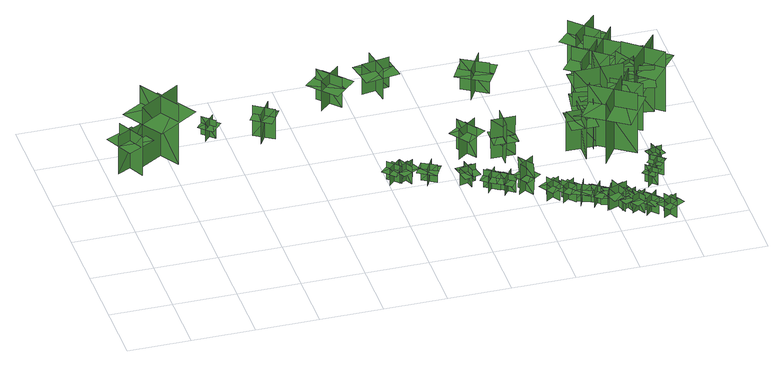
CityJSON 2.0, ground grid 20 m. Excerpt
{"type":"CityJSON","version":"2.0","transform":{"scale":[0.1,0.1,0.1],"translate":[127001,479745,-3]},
"CityObjects":{
"tree1":{"type":"SolitaryVegetationObject","geometry":[{"type":"MultiSurface","lod":"1","boundaries":[[[0,1,2]],[[0,2,3]],[[4,5,6]],[[4,6,7]],[[8,9,10]],[[8,10,11]],[[8,11,12]],[[8,12,13]]]}]},
"tree2":{"type":"SolitaryVegetationObject","geometry":[{"type":"MultiSurface","lod":"1","boundaries":[[[14,15,16]],[[14,16,17]],[[18,19,20]],[[18,20,21]],[[22,23,24]],[[22,24,25]],[[22,25,26]],[[22,26,27]]]}]},
"tree3":{"type":"SolitaryVegetationObject","geometry":[{"type":"MultiSurface","lod":"1","boundaries":[[[28,29,30]],[[28,30,31]],[[32,33,34]],[[32,34,35]],[[36,37,38]],[[36,38,39]],[[36,39,40]],[[36,40,41]]]}]},
"tree4":{"type":"SolitaryVegetationObject","geometry":[{"type":"MultiSurface","lod":"1","boundaries":[[[42,43,44]],[[42,44,45]],[[46,47,48]],[[46,48,49]],[[50,51,52]],[[50,52,53]],[[50,53,54]],[[50,54,55]]]}]},
"tree5":{"type":"SolitaryVegetationObject","geometry":[{"type":"MultiSurface","lod":"1","boundaries":[[[56,57,58]],[[56,58,59]],[[60,61,62]],[[60,62,63]],[[64,65,66]],[[64,66,67]],[[64,67,68]],[[64,68,69]]]}]},
"tree6":{"type":"SolitaryVegetationObject","geometry":[{"type":"MultiSurface","lod":"1","boundaries":[[[70,71,72]],[[70,72,73]],[[74,75,76]],[[74,76,77]],[[78,79,80]],[[78,80,81]],[[78,81,82]],[[78,82,83]]]}]},
"tree7":{"type":"SolitaryVegetationObject","geometry":[{"type":"MultiSurface","lod":"1","boundaries":[[[84,85,86]],[[84,86,87]],[[88,89,90]],[[88,90,91]],[[92,93,94]],[[92,94,95]],[[92,95,96]],[[92,96,97]]]}]},
"tree8":{"type":"SolitaryVegetationObject","geometry":[{"type":"MultiSurface","lod":"1","boundaries":[[[98,99,100]],[[98,100,101]],[[102,103,104]],[[102,104,105]],[[106,107,108]],[[106,108,109]],[[106,109,110]],[[106,110,111]]]}]},
"tree9":{"type":"SolitaryVegetationObject","geometry":[{"type":"MultiSurface","lod":"1","boundaries":[[[112,113,114]],[[112,114,115]],[[116,117,118]],[[116,118,119]],[[120,121,122]],[[120,122,123]],[[120,123,124]],[[120,124,125]]]}]},
"tree10":{"type":"SolitaryVegetationObject","geometry":[{"type":"MultiSurface","lod":"1","boundaries":[[[126,127,128]],[[126,128,129]],[[130,131,132]],[[130,132,133]],[[134,135,136]],[[134,136,137]],[[134,137,138]],[[134,138,139]]]}]},
"tree11":{"type":"SolitaryVegetationObject","geometry":[{"type":"MultiSurface","lod":"1","boundaries":[[[140,141,142]],[[140,142,143]],[[144,145,146]],[[144,146,147]],[[148,149,150]],[[148,150,151]],[[148,151,152]],[[148,152,153]]]}]},
"tree12":{"type":"SolitaryVegetationObject","geometry":[{"type":"MultiSurface","lod":"1","boundaries":[[[154,155,156]],[[154,156,157]],[[158,159,160]],[[158,160,161]],[[162,163,164]],[[162,164,165]],[[162,165,166]],[[162,166,167]]]}]},
"tree13":{"type":"SolitaryVegetationObject","geometry":[{"type":"MultiSurface","lod":"1","boundaries":[[[168,169,170]],[[168,170,171]],[[172,173,174]],[[172,174,175]],[[176,177,178]],[[176,178,179]],[[176,179,180]],[[176,180,181]]]}]},
"tree14":{"type":"SolitaryVegetationObject","geometry":[{"type":"MultiSurface","lod":"1","boundaries":[[[182,183,184]],[[182,184,185]],[[186,187,188]],[[186,188,189]],[[190,191,187]],[[190,187,186]],[[192,193,183]],[[192,183,182]],[[182,183,194]],[[182,194,195]],[[182,196,197]],[[182,197,183]]]}]},
"tree15":{"type":"SolitaryVegetationObject","geometry":[{"type":"MultiSurface","lod":"1","boundaries":[[[198,199,200]],[[198,200,201]],[[202,203,204]],[[202,204,205]],[[206,207,203]],[[206,203,202]],[[208,209,199]],[[208,199,198]],[[198,199,210]],[[198,210,211]],[[198,212,213]],[[198,213,199]]]}]},
"tree16":{"type":"SolitaryVegetationObject","geometry":[{"type":"MultiSurface","lod":"1","boundaries":[[[214,215,216]],[[214,216,217]],[[218,219,220]],[[218,220,221]],[[222,223,224]],[[222,224,225]],[[222,225,226]],[[222,226,227]]]}]},
"tree17":{"type":"SolitaryVegetationObject","geometry":[{"type":"MultiSurface","lod":"1","boundaries":[[[228,229,230]],[[228,230,231]],[[232,233,234]],[[232,234,235]],[[236,237,238]],[[236,238,239]],[[236,239,240]],[[236,240,241]]]}]},
"tree18":{"type":"SolitaryVegetationObject","geometry":[{"type":"MultiSurface","lod":"1","boundaries":[[[242,243,244]],[[242,244,245]],[[246,247,248]],[[246,248,249]],[[250,251,252]],[[250,252,253]],[[250,253,254]],[[250,254,255]]]}]},
"tree19":{"type":"SolitaryVegetationObject","geometry":[{"type":"MultiSurface","lod":"1","boundaries":[[[256,257,258]],[[256,258,259]],[[260,261,262]],[[260,262,263]],[[264,265,266]],[[264,266,267]],[[264,267,268]],[[264,268,269]]]}]},
"tree20":{"type":"SolitaryVegetationObject","geometry":[{"type":"MultiSurface","lod":"1","boundaries":[[[270,271,272]],[[270,272,273]],[[274,275,276]],[[274,276,277]],[[278,279,280]],[[278,280,281]],[[278,281,282]],[[278,282,283]]]}]},
"tree21":{"type":"SolitaryVegetationObject","geometry":[{"type":"MultiSurface","lod":"1","boundaries":[[[284,285,286]],[[284,286,287]],[[288,289,290]],[[288,290,291]],[[292,293,294]],[[292,294,295]],[[292,295,296]],[[292,296,297]]]}]},
"tree22":{"type":"SolitaryVegetationObject","geometry":[{"type":"MultiSurface","lod":"1","boundaries":[[[298,299,300]],[[298,300,301]],[[302,303,304]],[[302,304,305]],[[306,307,308]],[[306,308,309]],[[306,309,310]],[[306,310,311]]]}]},
"tree23":{"type":"SolitaryVegetationObject","geometry":[{"type":"MultiSurface","lod":"1","boundaries":[[[312,313,314]],[[312,314,315]],[[316,317,318]],[[316,318,319]],[[320,321,322]],[[320,322,323]],[[320,323,324]],[[320,324,325]]]}]},
"tree24":{"type":"SolitaryVegetationObject","geometry":[{"type":"MultiSurface","lod":"1","boundaries":[[[326,327,328]],[[326,328,329]],[[330,331,332]],[[330,332,333]],[[334,335,336]],[[334,336,337]],[[334,337,338]],[[334,338,339]]]}]},
"tree25":{"type":"SolitaryVegetationObject","geometry":[{"type":"MultiSurface","lod":"1","boundaries":[[[340,341,342]],[[340,342,343]],[[344,345,346]],[[344,346,347]],[[348,349,350]],[[348,350,351]],[[348,351,352]],[[348,352,353]]]}]},
"tree26":{"type":"SolitaryVegetationObject","geometry":[{"type":"MultiSurface","lod":"1","boundaries":[[[354,355,356]],[[354,356,357]],[[358,359,360]],[[358,360,361]],[[362,363,364]],[[362,364,365]],[[362,366,367]],[[362,367,363]]]}]},
"tree27":{"type":"SolitaryVegetationObject","geometry":[{"type":"MultiSurface","lod":"1","boundaries":[[[368,369,370]],[[368,370,371]],[[372,373,374]],[[372,374,375]],[[376,377,378]],[[376,378,379]],[[376,379,380]],[[376,380,381]]]}]},
"tree28":{"type":"SolitaryVegetationObject","geometry":[{"type":"MultiSurface","lod":"1","boundaries":[[[382,383,384]],[[382,384,385]],[[386,387,388]],[[386,388,389]],[[390,391,392]],[[390,392,393]],[[390,393,394]],[[390,394,395]]]}]},
"tree29":{"type":"SolitaryVegetationObject","geometry":[{"type":"MultiSurface","lod":"1","boundaries":[[[396,397,398]],[[396,398,399]],[[400,401,402]],[[400,402,403]],[[404,405,406]],[[404,406,407]],[[404,407,408]],[[404,408,409]]]}]},
"tree30":{"type":"SolitaryVegetationObject","geometry":[{"type":"MultiSurface","lod":"1","boundaries":[[[410,411,412]],[[410,412,413]],[[414,415,416]],[[414,416,417]],[[418,419,420]],[[418,420,421]],[[418,421,422]],[[418,422,423]]]}]},
"tree31":{"type":"SolitaryVegetationObject","geometry":[{"type":"MultiSurface","lod":"1","boundaries":[[[424,425,426]],[[424,426,427]],[[428,429,430]],[[428,430,431]],[[432,433,434]],[[432,434,435]],[[432,435,436]],[[432,436,437]]]}]},
"tree32":{"type":"SolitaryVegetationObject","geometry":[{"type":"MultiSurface","lod":"1","boundaries":[[[438,439,440]],[[438,440,441]],[[442,443,444]],[[442,444,445]],[[446,447,448]],[[446,448,449]],[[446,449,450]],[[446,450,451]]]}]},
"tree33":{"type":"SolitaryVegetationObject","geometry":[{"type":"MultiSurface","lod":"1","boundaries":[[[452,453,454]],[[452,454,455]],[[456,457,458]],[[456,458,459]],[[460,461,462]],[[460,462,463]],[[460,463,464]],[[460,464,465]]]}]},
"tree34":{"type":"SolitaryVegetationObject","geometry":[{"type":"MultiSurface","lod":"1","boundaries":[[[466,467,468]],[[466,468,469]],[[470,471,472]],[[470,472,473]],[[474,475,476]],[[474,476,477]],[[474,478,479]],[[474,479,475]]]}]},
"tree35":{"type":"SolitaryVegetationObject","geometry":[{"type":"MultiSurface","lod":"1","boundaries":[[[480,481,482]],[[480,482,483]],[[484,485,486]],[[484,486,487]],[[488,489,490]],[[488,490,491]],[[488,491,492]],[[488,492,493]]]}]},
"tree36":{"type":"SolitaryVegetationObject","geometry":[{"type":"MultiSurface","lod":"1","boundaries":[[[494,495,496]],[[494,496,497]],[[498,499,500]],[[498,500,501]],[[502,503,504]],[[502,504,505]],[[502,505,506]],[[502,506,507]]]}]},
"tree37":{"type":"SolitaryVegetationObject","geometry":[{"type":"MultiSurface","lod":"1","boundaries":[[[508,509,510]],[[508,510,511]],[[512,513,514]],[[512,514,515]],[[516,517,518]],[[516,518,519]],[[516,519,520]],[[516,520,521]]]}]},
"tree38":{"type":"SolitaryVegetationObject","geometry":[{"type":"MultiSurface","lod":"1","boundaries":[[[522,523,524]],[[522,524,525]],[[526,527,528]],[[526,528,529]],[[530,531,532]],[[530,532,533]],[[530,533,534]],[[530,534,535]]]}]},
"tree39":{"type":"SolitaryVegetationObject","geometry":[{"type":"MultiSurface","lod":"1","boundaries":[[[536,537,538]],[[536,538,539]],[[540,541,542]],[[540,542,543]],[[544,545,546]],[[544,546,547]],[[544,545,548]],[[544,548,549]]]}]},
"tree40":{"type":"SolitaryVegetationObject","geometry":[{"type":"MultiSurface","lod":"1","boundaries":[[[550,551,552]],[[550,552,553]],[[554,555,556]],[[554,556,557]],[[558,559,560]],[[558,560,561]],[[558,561,562]],[[558,562,563]]]}]},
"tree41":{"type":"SolitaryVegetationObject","geometry":[{"type":"MultiSurface","lod":"1","boundaries":[[[564,565,566]],[[564,566,567]],[[568,569,570]],[[568,570,571]],[[572,573,574]],[[572,574,575]],[[572,575,576]],[[572,576,577]]]}]},
"tree42":{"type":"SolitaryVegetationObject","geometry":[{"type":"MultiSurface","lod":"1","boundaries":[[[578,579,580]],[[578,580,581]],[[582,583,584]],[[582,584,585]],[[586,587,588]],[[586,588,589]],[[586,589,590]],[[586,590,591]]]}]}
},
"vertices":[
[53,761,14],[99,672,14],[99,672,153],[53,761,153],[32,698,14],[121,743,14],[121,743,153],[32,698,153],[32,698,114],[55,654,114],[144,699,114],[121,743,114],[99,788,114],[10,743,114],
[222,705,8],[140,836,8],[140,836,224],[222,705,224],[246,805,8],[114,723,8],[114,723,224],[246,805,224],[246,805,163],[204,871,163],[73,788,163],[114,723,163],[156,657,163],[287,740,163],
[368,804,11],[331,838,11],[331,838,75],[368,804,75],[366,835,11],[366,835,75],[333,797,75],[333,797,11],[366,835,53],[346,853,53],[313,815,53],[333,797,53],[353,779,53],[387,817,53],
[477,787,12],[537,748,12],[537,748,120],[477,787,120],[488,735,12],[527,796,12],[527,796,120],[488,735,120],[488,735,92],[517,717,92],[556,777,92],[527,796,92],[498,814,92],[459,754,92],
[801,463,5],[801,463,67],[838,425,67],[838,425,5],[837,462,5],[837,462,67],[800,426,67],[800,426,5],[842,467,47],[824,487,47],[778,442,47],[796,423,47],[815,404,47],[861,448,47],
[866,414,6],[866,414,68],[841,461,68],[841,461,6],[832,425,6],[832,425,68],[877,450,68],[877,450,6],[825,421,48],[838,398,48],[894,428,48],[881,452,48],[869,475,48],[812,445,48],
[775,904,21],[775,904,129],[707,840,129],[707,840,21],[772,841,21],[772,841,129],[710,907,129],[710,907,21],[781,830,94],[815,862,94],[739,945,94],[705,913,94],[671,881,94],[747,799,94],
[907,391,6],[907,391,68],[933,438,68],[933,438,6],[897,426,6],[897,426,68],[942,401,68],[942,401,6],[891,430,48],[877,407,48],[933,375,48],[946,399,48],[960,422,48],[904,453,48],
[1053,376,7],[1053,376,69],[1001,365,69],[1001,365,7],[1033,346,7],[1033,346,69],[1022,396,69],[1022,396,7],[1035,338,49],[1061,344,49],[1047,407,49],[1021,401,49],[995,395,49],[1009,332,49],
[882,934,28],[882,934,137],[899,842,137],[899,842,28],[934,897,28],[934,897,137],[845,881,137],[845,881,28],[947,900,101],[939,946,101],[828,926,101],[837,880,101],[845,834,101],[956,853,101],
[1068,341,5],[1068,341,67],[1111,310,67],[1111,310,5],[1103,346,5],[1103,346,67],[1073,305,67],[1073,305,5],[1108,353,47],[1086,369,47],[1049,316,47],[1071,301,47],[1092,285,47],[1130,337,47],
[1086,479,17],[1041,542,17],[1041,542,125],[1086,479,125],[1095,530,17],[1032,484,17],[1032,484,125],[1095,530,125],[1095,530,95],[1073,561,95],[1010,516,95],[1032,484,95],[1055,453,95],[1118,498,95],
[1152,284,5],[1152,284,67],[1109,316,67],[1109,316,5],[1117,279,5],[1117,279,67],[1147,321,67],[1147,321,5],[1112,273,47],[1133,257,47],[1171,309,47],[1150,325,47],[1128,341,47],[1090,289,47],
[1209,301,62],[1161,267,62],[1178,242,62],[1227,276,62],[1203,260,62],[1169,309,62],[1166,307,116],[1200,258,116],[1200,258,7],[1166,307,7],[1208,303,7],[1159,269,7],[1161,267,116],[1209,301,116],[1192,326,62],[1143,292,62],
[1165,504,86],[1164,428,86],[1204,428,86],[1205,504,86],[1203,467,86],[1127,468,86],[1127,464,156],[1203,463,156],[1203,463,16],[1127,464,16],[1162,504,16],[1161,428,16],[1164,428,156],[1165,504,156],[1127,505,86],[1126,429,86],
[1238,252,5],[1238,252,67],[1267,206,67],[1267,206,5],[1273,243,5],[1273,243,67],[1229,215,67],[1229,215,5],[1280,247,47],[1265,270,47],[1211,236,47],[1226,213,47],[1240,190,47],[1294,225,47],
[1278,227,5],[1278,227,67],[1312,186,67],[1312,186,5],[1314,223,5],[1314,223,67],[1274,190,67],[1274,190,5],[1320,228,47],[1303,249,47],[1254,208,47],[1271,187,47],[1288,167,47],[1337,208,47],
[1320,161,5],[1320,161,67],[1341,210,67],[1341,210,5],[1307,194,5],[1307,194,67],[1354,174,67],[1354,174,5],[1300,197,47],[1289,173,47],[1348,148,47],[1359,173,47],[1369,197,47],[1310,222,47],
[1393,149,5],[1393,149,67],[1349,179,67],[1349,179,5],[1357,143,5],[1357,143,67],[1386,185,67],[1386,185,5],[1353,137,47],[1375,121,47],[1411,174,47],[1389,189,47],[1367,205,47],[1331,152,47],
[1204,862,15],[1204,862,124],[1157,781,124],[1157,781,15],[1219,800,15],[1219,800,124],[1141,846,124],[1141,846,15],[1231,793,88],[1255,834,88],[1158,890,88],[1134,850,88],[1111,809,88],[1208,753,88],
[1414,166,5],[1414,166,67],[1391,117,67],[1391,117,5],[1426,132,5],[1426,132,67],[1379,153,67],[1379,153,5],[1433,129,47],[1444,153,47],[1386,180,47],[1375,155,47],[1363,131,47],[1422,104,47],
[1415,159,5],[1415,159,83],[1440,97,83],[1440,97,5],[1456,140,5],[1456,140,83],[1396,116,83],[1396,116,5],[1465,144,57],[1453,175,57],[1379,145,57],[1391,114,57],[1403,83,57],[1478,113,57],
[1465,90,5],[1465,90,67],[1443,139,67],[1443,139,5],[1432,104,5],[1432,104,67],[1479,125,67],[1479,125,5],[1424,101,47],[1435,76,47],[1494,102,47],[1483,127,47],[1472,151,47],[1413,125,47],
[1494,73,5],[1494,73,67],[1467,119,67],[1467,119,5],[1459,82,5],[1459,82,67],[1504,108,67],[1504,108,5],[1452,78,47],[1466,55,47],[1521,88,47],[1508,111,47],[1494,134,47],[1439,102,47],
[1495,58,5],[1495,58,67],[1534,94,67],[1534,94,5],[1497,94,5],[1497,94,67],[1532,56,67],[1532,56,5],[1492,100,47],[1472,82,47],[1515,34,47],[1535,52,47],[1555,70,47],[1512,118,47],
[1401,382,15],[1401,489,15],[1401,489,156],[1401,382,156],[1460,442,15],[1354,442,15],[1354,442,156],[1460,442,156],[1401,391,120],[1401,489,120],[1359,489,120],[1359,392,120],[1443,391,120],[1443,488,120],
[1550,63,9],[1550,63,71],[1578,17,71],[1578,17,9],[1585,54,9],[1585,54,71],[1541,27,71],[1541,27,9],[1592,58,50],[1578,81,50],[1523,48,50],[1537,25,50],[1551,2,50],[1606,35,50],
[1389,493,16],[1509,474,16],[1509,474,186],[1389,493,186],[1436,427,16],[1455,547,16],[1455,547,186],[1436,427,186],[1436,427,138],[1496,417,138],[1516,537,138],[1455,547,138],[1395,557,138],[1376,437,138],
[1566,181,21],[1534,212,21],[1534,212,82],[1566,181,82],[1566,210,21],[1535,179,21],[1535,179,82],[1566,210,82],[1566,210,65],[1550,226,65],[1519,194,65],[1535,179,65],[1551,163,65],[1582,195,65],
[1556,369,17],[1427,455,17],[1427,455,233],[1556,369,233],[1536,471,17],[1450,342,17],[1450,342,233],[1536,471,233],[1536,471,172],[1471,514,172],[1386,384,172],[1450,342,172],[1515,299,172],[1600,428,172],
[1489,465,15],[1487,620,15],[1487,620,231],[1489,465,231],[1561,538,15],[1407,537,15],[1407,537,231],[1561,538,231],[1561,538,170],[1561,616,170],[1406,614,170],[1407,537,170],[1407,460,170],[1562,461,170],
[1565,258,21],[1598,228,21],[1598,228,82],[1565,258,82],[1566,228,21],[1596,261,21],[1596,261,82],[1566,228,82],[1566,228,65],[1583,214,65],[1612,247,65],[1596,261,65],[1579,276,65],[1550,243,65],
[1596,271,20],[1582,313,20],[1582,313,82],[1596,271,82],[1610,298,20],[1568,284,20],[1568,284,82],[1610,298,82],[1610,298,65],[1603,319,65],[1561,305,65],[1568,284,65],[1575,263,65],[1617,277,65],
[1489,645,17],[1524,570,17],[1524,570,127],[1489,645,127],[1467,584,17],[1542,618,17],[1542,618,127],[1467,584,127],[1492,639,98],[1524,570,98],[1554,583,98],[1522,652,98],[1463,625,98],[1494,556,98],
[1503,547,16],[1606,481,16],[1606,481,185],[1503,547,185],[1520,467,16],[1586,570,16],[1586,570,185],[1520,467,185],[1520,467,138],[1571,434,138],[1637,537,138],[1586,570,138],[1535,603,138],[1469,500,138],
[1456,731,15],[1552,656,15],[1552,656,184],[1456,731,184],[1465,651,15],[1540,747,15],[1540,747,184],[1465,651,184],[1465,651,137],[1513,613,137],[1588,709,137],[1540,747,137],[1492,784,137],[1418,688,137],
[1565,873,13],[1487,791,13],[1487,791,183],[1565,873,183],[1483,870,13],[1564,792,13],[1564,792,183],[1483,870,183],[1483,870,138],[1445,831,138],[1527,753,138],[1564,792,138],[1602,831,138],[1521,910,138],
[1598,513,20],[1618,624,20],[1618,624,190],[1598,513,190],[1665,561,20],[1554,580,20],[1554,580,190],[1665,561,190],[1665,561,145],[1675,614,145],[1564,633,145],[1554,580,145],[1545,527,145],[1656,507,145],
[1507,779,14],[1611,704,14],[1611,704,186],[1507,779,186],[1521,692,14],[1596,797,14],[1596,797,186],[1521,692,186],[1504,776,128],[1609,700,128],[1647,753,128],[1542,828,128],[1579,658,128],[1474,733,128],
[1576,671,15],[1629,572,15],[1629,572,185],[1576,671,185],[1552,592,15],[1652,645,15],[1652,645,185],[1552,592,185],[1552,592,140],[1578,544,140],[1677,597,140],[1652,645,140],[1626,693,140],[1527,640,140],
[1587,652,13],[1699,562,13],[1699,562,229],[1587,652,229],[1599,549,13],[1689,660,13],[1689,660,229],[1599,549,229],[1599,549,173],[1652,505,173],[1742,617,173],[1689,660,173],[1635,703,173],[1545,592,173],
[1642,792,15],[1655,716,15],[1655,716,123],[1642,792,123],[1612,750,15],[1688,763,15],[1688,763,123],[1612,750,123],[1612,750,93],[1619,712,93],[1695,725,93],[1688,763,93],[1682,802,93],[1606,789,93]
]}
